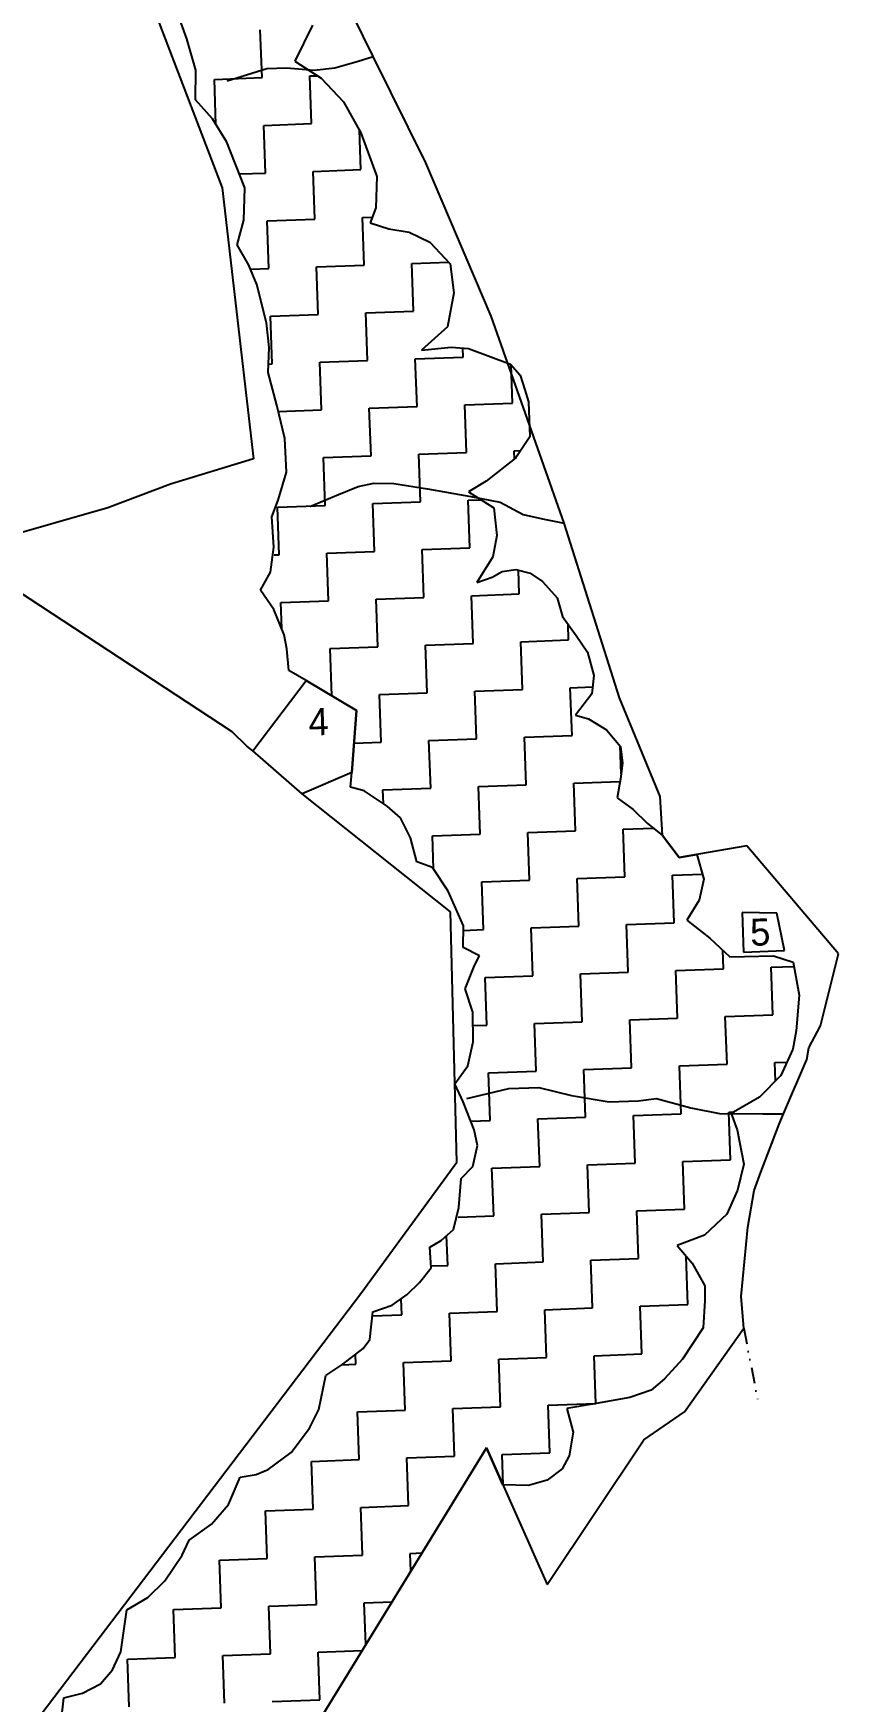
# Model space of a CAD drawing. Header units: metres. Extents: x 267220 to 268866, y 2134324 to 2136627.
# Drawn here: x 268611 to 268866, y 2134708 to 2135237 of the extents above; entities that cross this region are included whole.
import ezdxf

# ---------------------------------------------------------------- set-up
doc = ezdxf.new("R2010")
doc.units = ezdxf.units.M
doc.linetypes.add('DIVIDE', pattern=[1.25, 0.5, -0.25, 0, -0.25, 0, -0.25])
for name, color, linetype in [('LINE_WATER', 4, 'Continuous'), ('POLY_HATCH', 12, 'Continuous'), ('POLY_PARCEL', 6, 'Continuous'), ('TEXT_PARCEL', 7, 'Continuous'), ('V_BOUND_LINE', 7, 'Continuous'), ('V_DIVIDE_LINE', 7, 'DIVIDE')]:
    doc.layers.add(name, color=color, linetype=linetype)
doc.styles.add('TEXT_MAP', font='')
doc.styles.get('TEXT_MAP').set_extended_font_data('Kruti Dev 050')

msp = doc.modelspace()

# ---------------------------------------------------------------- linework, layer by layer
at = {"layer": 'LINE_WATER'}
for p, q in [((268713.94, 2135228.23), (268718.79, 2135229.71)), ((268672.42, 2135222), (268684.96, 2135225.88)), ((268684.96, 2135225.88), (268691.29, 2135226.11)), ((268691.29, 2135226.11), (268700.04, 2135225.36)), ((268700.04, 2135225.36), (268706.62, 2135226.12)), ((268706.62, 2135226.12), (268713.94, 2135228.23)), ((268707.76, 2135090.76), (268714.01, 2135093.36)), ((268714.01, 2135093.36), (268718.99, 2135094.33)), ((268718.99, 2135094.33), (268725.33, 2135094.29)), ((268725.33, 2135094.29), (268735.96, 2135092.56)), ((268735.96, 2135092.56), (268749.78, 2135090.15)), ((268698.65, 2135087), (268707.76, 2135090.76)), ((268749.78, 2135090.15), (268759.09, 2135088.37)), ((268759.09, 2135088.37), (268766.37, 2135084.41)), ((268766.37, 2135084.41), (268772.49, 2135083.04)), ((268772.49, 2135083.04), (268779.35, 2135081.71)), ((268748.44, 2134899.17), (268761.8, 2134902.29)), ((268761.8, 2134902.29), (268771.3, 2134902.63)), ((268771.3, 2134902.63), (268781.69, 2134900.09)), ((268781.69, 2134900.09), (268793.65, 2134898.14)), ((268793.65, 2134898.14), (268802.89, 2134898.47)), ((268802.89, 2134898.47), (268808.67, 2134899.21)), ((268808.67, 2134899.21), (268819.61, 2134896.17)), ((268819.61, 2134896.17), (268828.66, 2134894.38)), ((268828.66, 2134894.38), (268842.4, 2134894.34)), ((268842.4, 2134894.34), (268848.97, 2134894.26))]:
    msp.add_line(p, q, dxfattribs=at)
at = {"layer": 'POLY_HATCH'}
for p, q in [((268659.55, 2135235.33), (268655.98, 2135245.28)), ((268699.51, 2135239.63), (268693.91, 2135228.29)), ((268662.48, 2135225.37), (268659.55, 2135235.33)), ((268662.39, 2135215.94), (268662.48, 2135225.37)), ((268693.91, 2135228.29), (268702.26, 2135222.8)), ((268702.26, 2135222.8), (268709.38, 2135215.34)), ((268667.75, 2135209.91), (268662.39, 2135215.94)), ((268709.38, 2135215.34), (268714.88, 2135205.47)), ((268672.3, 2135202.58), (268667.75, 2135209.91)), ((268677.96, 2135188.1), (268672.3, 2135202.58)), ((268714.88, 2135205.47), (268719.88, 2135191.61)), ((268719.88, 2135191.61), (268719.59, 2135181.74)), ((268677.68, 2135177.81), (268677.96, 2135188.1)), ((268719.59, 2135181.74), (268717.83, 2135176.97)), ((268675.6, 2135170.02), (268677.68, 2135177.81)), ((268717.83, 2135176.97), (268723.69, 2135175.03)), ((268723.69, 2135175.03), (268730.16, 2135173.98)), ((268730.16, 2135173.98), (268736.7, 2135170.79)), ((268736.7, 2135170.79), (268743.16, 2135163.95)), ((268679.27, 2135163.51), (268675.6, 2135170.02)), ((268681.84, 2135157.39), (268679.27, 2135163.51)), ((268743.16, 2135163.95), (268744.35, 2135154.77)), ((268684.85, 2135145.28), (268681.84, 2135157.39)), ((268744.35, 2135154.77), (268742.37, 2135143.99)), ((268685.77, 2135137.39), (268684.85, 2135145.28)), ((268742.37, 2135143.99), (268734.07, 2135136.52)), ((268685.41, 2135129.45), (268685.77, 2135137.39)), ((268734.07, 2135136.52), (268743.46, 2135137.49)), ((268743.46, 2135137.49), (268749.05, 2135137.05)), ((268749.05, 2135137.05), (268762.31, 2135132.17)), ((268688.14, 2135119.15), (268685.41, 2135129.45)), ((268762.31, 2135132.17), (268765.43, 2135128.64)), ((268765.43, 2135128.64), (268766.89, 2135123.98)), ((268766.89, 2135123.98), (268768.09, 2135120.16)), ((268690.66, 2135108.53), (268688.14, 2135119.15)), ((268768.09, 2135120.16), (268768.49, 2135109.03)), ((268691.26, 2135097.84), (268690.66, 2135108.53)), ((268768.49, 2135109.03), (268764.01, 2135102.45)), ((268764.01, 2135102.45), (268754.63, 2135095.04)), ((268688.58, 2135088.96), (268691.26, 2135097.84)), ((268754.63, 2135095.04), (268748.96, 2135091.62)), ((268748.96, 2135091.62), (268757.08, 2135086.56)), ((268686.62, 2135083.74), (268688.58, 2135088.96)), ((268757.08, 2135086.56), (268758.03, 2135077.81)), ((268687.18, 2135074.12), (268686.62, 2135083.74)), ((268758.03, 2135077.81), (268756.77, 2135071.01)), ((268686.18, 2135066.16), (268687.18, 2135074.12)), ((268756.77, 2135071.01), (268751.7, 2135062.9)), ((268682.95, 2135060.47), (268686.18, 2135066.16)), ((268751.7, 2135062.9), (268756.57, 2135064.58)), ((268756.57, 2135064.58), (268759.73, 2135066.4)), ((268759.73, 2135066.4), (268763.99, 2135066.98)), ((268763.99, 2135066.98), (268768.53, 2135065.86)), ((268768.53, 2135065.86), (268772.49, 2135063.22)), ((268687.24, 2135054.3), (268682.95, 2135060.47)), ((268772.49, 2135063.22), (268777.17, 2135058.03)), ((268690.53, 2135046.28), (268687.24, 2135054.3)), ((268777.17, 2135058.03), (268778.89, 2135052.09)), ((268778.89, 2135052.09), (268783.18, 2135046.03)), ((268691.33, 2135041.81), (268690.53, 2135046.28)), ((268783.18, 2135046.03), (268786.79, 2135040.8)), ((268692.01, 2135034.98), (268691.33, 2135041.81)), ((268786.79, 2135040.8), (268788.77, 2135033.37)), ((268697.48, 2135031.74), (268692.01, 2135034.98)), ((268788.77, 2135033.37), (268788.12, 2135027.57)), ((268713.47, 2135022.25), (268697.48, 2135031.74)), ((268788.12, 2135027.57), (268783.01, 2135020.74)), ((268711.96, 2135002.62), (268713.47, 2135022.25)), ((268783.01, 2135020.74), (268787.12, 2135019.6)), ((268787.12, 2135019.6), (268792.82, 2135016.16)), ((268792.82, 2135016.16), (268797.3, 2135010.86)), ((268797.3, 2135010.86), (268797.92, 2135005.52)), ((268711.6, 2134997.9), (268711.96, 2135002.62)), ((268797.92, 2135005.52), (268797.24, 2135000.57)), ((268715.92, 2134996.76), (268711.6, 2134997.9)), ((268723.17, 2134991.88), (268715.92, 2134996.76)), ((268797.24, 2135000.57), (268796.17, 2134994.53)), ((268727.38, 2134988.17), (268723.17, 2134991.88)), ((268796.17, 2134994.53), (268801.23, 2134990.86)), ((268801.23, 2134990.86), (268805.67, 2134986.52)), ((268730.61, 2134981.86), (268727.38, 2134988.17)), ((268805.67, 2134986.52), (268810.6, 2134982.58)), ((268732.59, 2134974.22), (268730.61, 2134981.86)), ((268810.6, 2134982.58), (268815.85, 2134975.65)), ((268815.85, 2134975.65), (268821.53, 2134976.62)), ((268821.53, 2134976.62), (268823.67, 2134968.73)), ((268737.59, 2134972.47), (268732.59, 2134974.22)), ((268742.57, 2134964.93), (268737.59, 2134972.47)), ((268747.47, 2134953.97), (268742.57, 2134964.93)), ((268823.67, 2134968.73), (268822.19, 2134962.04)), ((268822.19, 2134962.04), (268818.35, 2134955.69)), ((268747.28, 2134947.1), (268747.47, 2134953.97)), ((268818.35, 2134955.69), (268825.62, 2134950.06)), ((268825.62, 2134950.06), (268831.97, 2134944.16)), ((268752.52, 2134944.4), (268747.28, 2134947.1)), ((268750.92, 2134941.34), (268752.52, 2134944.4)), ((268831.97, 2134944.16), (268845.86, 2134944.44)), ((268845.86, 2134944.44), (268852.05, 2134942.43)), ((268747.97, 2134933.95), (268750.92, 2134941.34)), ((268852.05, 2134942.43), (268853.92, 2134932)), ((268750.38, 2134926.54), (268747.97, 2134933.95)), ((268853.92, 2134932), (268853.05, 2134920.61)), ((268750.5, 2134917.11), (268750.38, 2134926.54)), ((268748.84, 2134909.56), (268750.5, 2134917.11)), ((268853.05, 2134920.61), (268851.97, 2134914.79)), ((268851.97, 2134914.79), (268848.19, 2134906.51)), ((268744.66, 2134903.84), (268748.84, 2134909.56)), ((268848.19, 2134906.51), (268841.36, 2134899.62)), ((268747.32, 2134898.15), (268744.66, 2134903.84)), ((268750.85, 2134889.27), (268747.32, 2134898.15)), ((268841.36, 2134899.62), (268832.4, 2134894.37)), ((268832.4, 2134894.37), (268834.3, 2134889.19)), ((268751.89, 2134884.27), (268750.85, 2134889.27)), ((268834.3, 2134889.19), (268836.41, 2134878.33)), ((268750.41, 2134877.58), (268751.89, 2134884.27)), ((268746.69, 2134873.8), (268750.41, 2134877.58)), ((268836.41, 2134878.33), (268834.34, 2134870.12)), ((268745.95, 2134864.56), (268746.69, 2134873.8)), ((268834.34, 2134870.12), (268830.97, 2134862.5)), ((268744.26, 2134857.65), (268745.95, 2134864.56)), ((268830.97, 2134862.5), (268823.92, 2134855.82)), ((268736.75, 2134852.02), (268740.32, 2134854.08)), ((268740.32, 2134854.08), (268744.26, 2134857.65)), ((268823.92, 2134855.82), (268815.25, 2134852.51)), ((268737.2, 2134845.4), (268736.75, 2134852.02)), ((268815.25, 2134852.51), (268819.95, 2134846.89)), ((268733.5, 2134840.76), (268737.2, 2134845.4)), ((268819.95, 2134846.89), (268824.07, 2134839.75)), ((268724.76, 2134833.6), (268729.57, 2134836.98)), ((268729.57, 2134836.98), (268733.5, 2134840.76)), ((268824.07, 2134839.75), (268824.02, 2134835.04)), ((268718.62, 2134831.45), (268724.76, 2134833.6)), ((268824.02, 2134835.04), (268823.47, 2134826.45)), ((268717.64, 2134822.73), (268718.62, 2134831.45)), ((268823.47, 2134826.45), (268816.97, 2134816.47)), ((268715.6, 2134819.88), (268717.64, 2134822.73)), ((268709.13, 2134814.93), (268715.6, 2134819.88)), ((268816.97, 2134816.47), (268811.19, 2134810.26)), ((268701.5, 2134800.52), (268703.69, 2134811.31)), ((268703.69, 2134811.31), (268709.13, 2134814.93)), ((268807.03, 2134806.68), (268800.25, 2134804.3)), ((268811.19, 2134810.26), (268807.03, 2134806.68)), ((268698.49, 2134794.62), (268701.5, 2134800.52)), ((268788.32, 2134802.16), (268780.22, 2134800.8)), ((268780.22, 2134800.8), (268782.21, 2134793.37)), ((268800.25, 2134804.3), (268788.32, 2134802.16)), ((268692.77, 2134786.92), (268698.49, 2134794.62)), ((268782.21, 2134793.37), (268780.97, 2134785.83)), ((268685.46, 2134781.52), (268692.77, 2134786.92)), ((268754.72, 2134788.31), (268695.91, 2134692.59)), ((268759.89, 2134776.66), (268754.72, 2134788.31)), ((268780.97, 2134785.83), (268778.76, 2134781.68)), ((268672.78, 2134770.35), (268676.54, 2134779.06)), ((268676.54, 2134779.06), (268681.66, 2134779.88)), ((268681.66, 2134779.88), (268685.46, 2134781.52)), ((268778.76, 2134781.68), (268773.96, 2134778.08)), ((268768.02, 2134776.36), (268759.89, 2134776.66)), ((268773.96, 2134778.08), (268768.02, 2134776.36)), ((268667.43, 2134764.16), (268672.78, 2134770.35)), ((268660.32, 2134759.08), (268667.43, 2134764.16)), ((268658.13, 2134754.29), (268660.32, 2134759.08)), ((268652.63, 2134746.17), (268658.13, 2134754.29)), ((268647.25, 2134740.83), (268652.63, 2134746.17)), ((268638.65, 2134723.6), (268640.53, 2134736.95)), ((268640.53, 2134736.95), (268647.25, 2134740.83)), ((268636.06, 2134717.94), (268638.65, 2134723.6)), ((268632.15, 2134713.51), (268636.06, 2134717.94)), ((268620.52, 2134709.02), (268626.47, 2134710.52)), ((268626.47, 2134710.52), (268632.15, 2134713.51)), ((268619.72, 2134701.5), (268620.52, 2134709.02))]:
    msp.add_line(p, q, dxfattribs=at)
at = {"layer": 'POLY_HATCH', "linetype": 'Continuous'}
for p, q in [((268683.47, 2135223.02), (268682.93, 2135238.16)), ((268698.61, 2135223.56), (268700.97, 2135223.64)), ((268699.15, 2135208.42), (268698.61, 2135223.56)), ((268668.34, 2135222.48), (268683.47, 2135223.02)), ((268668.85, 2135208.13), (268668.34, 2135222.48)), ((268684.02, 2135207.88), (268699.15, 2135208.42)), ((268684.56, 2135192.75), (268684.02, 2135207.88)), ((268714.83, 2135193.83), (268714.38, 2135206.36)), ((268676.26, 2135192.45), (268684.56, 2135192.75)), ((268699.69, 2135193.29), (268714.83, 2135193.83)), ((268700.23, 2135178.15), (268699.69, 2135193.29)), ((268685.1, 2135177.61), (268700.23, 2135178.15)), ((268685.64, 2135162.47), (268685.1, 2135177.61)), ((268715.37, 2135178.69), (268718.5, 2135178.8)), ((268715.91, 2135163.55), (268715.37, 2135178.69)), ((268679.96, 2135162.27), (268685.64, 2135162.47)), ((268700.77, 2135163.01), (268715.91, 2135163.55)), ((268701.32, 2135147.88), (268700.77, 2135163.01)), ((268731.05, 2135164.1), (268742.63, 2135164.51)), ((268731.59, 2135148.96), (268731.05, 2135164.1)), ((268686.18, 2135147.34), (268701.32, 2135147.88)), ((268686.72, 2135132.2), (268686.18, 2135147.34)), ((268716.45, 2135148.42), (268731.59, 2135148.96)), ((268716.99, 2135133.28), (268716.45, 2135148.42)), ((268701.86, 2135132.74), (268716.99, 2135133.28)), ((268732.13, 2135133.82), (268747.27, 2135134.36)), ((268732.67, 2135118.69), (268732.13, 2135133.82)), ((268747.27, 2135134.36), (268747.16, 2135137.2)), ((268685.54, 2135132.16), (268686.72, 2135132.2)), ((268702.4, 2135117.6), (268701.86, 2135132.74)), ((268762.94, 2135119.77), (268762.51, 2135131.94)), ((268688.63, 2135117.11), (268702.4, 2135117.6)), ((268717.53, 2135118.15), (268732.67, 2135118.69)), ((268718.07, 2135103.01), (268717.53, 2135118.15)), ((268747.81, 2135119.23), (268762.94, 2135119.77)), ((268748.35, 2135104.09), (268747.81, 2135119.23)), ((268702.94, 2135102.47), (268718.07, 2135103.01)), ((268703.48, 2135087.33), (268702.94, 2135102.47)), ((268733.21, 2135103.55), (268748.35, 2135104.09)), ((268733.75, 2135088.41), (268733.21, 2135103.55)), ((268763.48, 2135104.63), (268765.55, 2135104.71)), ((268763.57, 2135102.1), (268763.48, 2135104.63)), ((268688.34, 2135086.79), (268703.48, 2135087.33)), ((268688.88, 2135071.65), (268688.34, 2135086.79)), ((268718.62, 2135087.87), (268733.75, 2135088.41)), ((268719.16, 2135072.74), (268718.62, 2135087.87)), ((268748.89, 2135088.95), (268753, 2135089.1)), ((268749.43, 2135073.82), (268748.89, 2135088.95)), ((268687.32, 2135071.6), (268688.88, 2135071.65)), ((268704.02, 2135072.19), (268719.16, 2135072.74)), ((268704.56, 2135057.06), (268704.02, 2135072.19)), ((268734.29, 2135073.28), (268749.43, 2135073.82)), ((268734.83, 2135058.14), (268734.29, 2135073.28)), ((268765.11, 2135059.22), (268764.84, 2135066.78)), ((268749.97, 2135058.68), (268765.11, 2135059.22)), ((268689.42, 2135056.52), (268704.56, 2135057.06)), ((268689.72, 2135048.26), (268689.42, 2135056.52)), ((268719.7, 2135057.6), (268734.83, 2135058.14)), ((268720.24, 2135042.46), (268719.7, 2135057.6)), ((268750.51, 2135043.54), (268749.97, 2135058.68)), ((268780.78, 2135044.63), (268780.6, 2135049.66)), ((268735.38, 2135043), (268750.51, 2135043.54)), ((268765.65, 2135044.09), (268780.78, 2135044.63)), ((268766.19, 2135028.95), (268765.65, 2135044.09)), ((268705.1, 2135041.92), (268720.24, 2135042.46)), ((268705.64, 2135026.9), (268705.1, 2135041.92)), ((268735.92, 2135027.87), (268735.38, 2135043)), ((268720.78, 2135027.33), (268735.92, 2135027.87)), ((268751.05, 2135028.41), (268766.19, 2135028.95)), ((268751.59, 2135013.27), (268751.05, 2135028.41)), ((268781.33, 2135029.49), (268788.37, 2135029.74)), ((268781.87, 2135014.35), (268781.33, 2135029.49)), ((268721.32, 2135012.19), (268720.78, 2135027.33)), ((268712.67, 2135011.88), (268721.32, 2135012.19)), ((268736.46, 2135012.73), (268751.59, 2135013.27)), ((268737, 2134997.59), (268736.46, 2135012.73)), ((268766.73, 2135013.81), (268781.87, 2135014.35)), ((268767.27, 2134998.68), (268766.73, 2135013.81)), ((268797.46, 2135002.18), (268797.14, 2135011.04)), ((268721.86, 2134997.05), (268737, 2134997.59)), ((268722.02, 2134992.66), (268721.86, 2134997.05)), ((268752.13, 2134998.14), (268767.27, 2134998.68)), ((268752.68, 2134983), (268752.13, 2134998.14)), ((268782.41, 2134999.22), (268797.09, 2134999.74)), ((268782.95, 2134984.08), (268782.41, 2134999.22)), ((268737.54, 2134982.46), (268752.68, 2134983)), ((268737.91, 2134971.98), (268737.54, 2134982.46)), ((268767.81, 2134983.54), (268782.95, 2134984.08)), ((268768.35, 2134968.4), (268767.81, 2134983.54)), ((268798.09, 2134984.62), (268807.62, 2134984.96)), ((268798.63, 2134969.48), (268798.09, 2134984.62)), ((268783.49, 2134968.94), (268798.63, 2134969.48)), ((268813.76, 2134970.03), (268823.23, 2134970.36)), ((268814.3, 2134954.89), (268813.76, 2134970.03)), ((268753.22, 2134967.86), (268768.35, 2134968.4)), ((268753.76, 2134952.73), (268753.22, 2134967.86)), ((268784.03, 2134953.81), (268783.49, 2134968.94)), ((268768.89, 2134953.27), (268784.03, 2134953.81)), ((268769.43, 2134938.13), (268768.89, 2134953.27)), ((268799.17, 2134954.35), (268814.3, 2134954.89)), ((268799.71, 2134939.21), (268799.17, 2134954.35)), ((268747.43, 2134952.5), (268753.76, 2134952.73)), ((268829.98, 2134940.29), (268829.77, 2134946.21)), ((268754.3, 2134937.59), (268769.43, 2134938.13)), ((268754.84, 2134922.45), (268754.3, 2134937.59)), ((268784.57, 2134938.67), (268799.71, 2134939.21)), ((268785.11, 2134923.53), (268784.57, 2134938.67)), ((268814.84, 2134939.75), (268829.98, 2134940.29)), ((268815.39, 2134924.62), (268814.84, 2134939.75)), ((268845.12, 2134940.83), (268852.29, 2134941.09)), ((268845.66, 2134925.7), (268845.12, 2134940.83)), ((268750.43, 2134922.29), (268754.84, 2134922.45)), ((268769.98, 2134922.99), (268785.11, 2134923.53)), ((268770.52, 2134907.86), (268769.98, 2134922.99)), ((268800.25, 2134924.08), (268815.39, 2134924.62)), ((268800.79, 2134908.94), (268800.25, 2134924.08)), ((268830.52, 2134925.16), (268845.66, 2134925.7)), ((268831.06, 2134910.02), (268830.52, 2134925.16)), ((268755.38, 2134907.32), (268770.52, 2134907.86)), ((268755.92, 2134892.18), (268755.38, 2134907.32)), ((268785.65, 2134908.4), (268800.79, 2134908.94)), ((268786.19, 2134893.26), (268785.65, 2134908.4)), ((268815.93, 2134909.48), (268831.06, 2134910.02)), ((268816.47, 2134894.34), (268815.93, 2134909.48)), ((268846.2, 2134910.56), (268850.1, 2134910.7)), ((268846.41, 2134904.71), (268846.2, 2134910.56)), ((268749.78, 2134891.96), (268755.92, 2134892.18)), ((268771.06, 2134892.72), (268786.19, 2134893.26)), ((268771.6, 2134877.58), (268771.06, 2134892.72)), ((268801.33, 2134893.8), (268816.47, 2134894.34)), ((268801.87, 2134878.67), (268801.33, 2134893.8)), ((268831.6, 2134894.88), (268833.39, 2134894.95)), ((268832.14, 2134879.75), (268831.6, 2134894.88)), ((268817.01, 2134879.21), (268832.14, 2134879.75)), ((268817.55, 2134864.07), (268817.01, 2134879.21)), ((268756.46, 2134877.04), (268771.6, 2134877.58)), ((268757, 2134861.91), (268756.46, 2134877.04)), ((268786.74, 2134878.12), (268801.87, 2134878.67)), ((268787.28, 2134862.99), (268786.74, 2134878.12)), ((268802.41, 2134863.53), (268817.55, 2134864.07)), ((268802.95, 2134848.39), (268802.41, 2134863.53)), ((268745.7, 2134861.5), (268757, 2134861.91)), ((268772.14, 2134862.45), (268787.28, 2134862.99)), ((268772.68, 2134847.31), (268772.14, 2134862.45)), ((268742.41, 2134846.23), (268742.07, 2134855.66)), ((268787.82, 2134847.85), (268802.95, 2134848.39)), ((268788.36, 2134832.72), (268787.82, 2134847.85)), ((268818.09, 2134848.93), (268818.24, 2134848.94)), ((268818.63, 2134833.8), (268818.09, 2134848.93)), ((268737.15, 2134846.04), (268742.41, 2134846.23)), ((268757.54, 2134846.77), (268772.68, 2134847.31)), ((268758.09, 2134831.63), (268757.54, 2134846.77)), ((268727.81, 2134830.55), (268727.63, 2134835.62)), ((268742.95, 2134831.09), (268758.09, 2134831.63)), ((268773.22, 2134832.17), (268788.36, 2134832.72)), ((268773.76, 2134817.04), (268773.22, 2134832.17)), ((268803.49, 2134833.26), (268818.63, 2134833.8)), ((268804.04, 2134818.12), (268803.49, 2134833.26)), ((268718.48, 2134830.22), (268727.81, 2134830.55)), ((268743.49, 2134815.96), (268742.95, 2134831.09)), ((268713.22, 2134814.87), (268713.11, 2134817.97)), ((268728.35, 2134815.42), (268743.49, 2134815.96)), ((268758.63, 2134816.5), (268773.76, 2134817.04)), ((268759.17, 2134801.36), (268758.63, 2134816.5)), ((268788.9, 2134817.58), (268804.04, 2134818.12)), ((268789.44, 2134802.44), (268788.9, 2134817.58)), ((268708.81, 2134814.72), (268713.22, 2134814.87)), ((268728.89, 2134800.28), (268728.35, 2134815.42)), ((268713.76, 2134799.74), (268728.89, 2134800.28)), ((268744.03, 2134800.82), (268759.17, 2134801.36)), ((268744.57, 2134785.68), (268744.03, 2134800.82)), ((268774.3, 2134801.9), (268789.44, 2134802.44)), ((268774.84, 2134786.76), (268774.3, 2134801.9)), ((268714.3, 2134784.6), (268713.76, 2134799.74)), ((268699.16, 2134784.06), (268714.3, 2134784.6)), ((268699.7, 2134768.92), (268699.16, 2134784.06)), ((268729.43, 2134785.14), (268744.57, 2134785.68)), ((268729.98, 2134770.01), (268729.43, 2134785.14)), ((268759.71, 2134786.22), (268774.84, 2134786.76)), ((268760.05, 2134776.66), (268759.71, 2134786.22)), ((268684.57, 2134768.38), (268699.7, 2134768.92)), ((268685.11, 2134753.25), (268684.57, 2134768.38)), ((268714.84, 2134769.46), (268729.98, 2134770.01)), ((268715.38, 2134754.33), (268714.84, 2134769.46)), ((268669.97, 2134752.71), (268685.11, 2134753.25)), ((268670.51, 2134737.57), (268669.97, 2134752.71)), ((268700.24, 2134753.79), (268715.38, 2134754.33)), ((268700.78, 2134738.65), (268700.24, 2134753.79)), ((268730.52, 2134754.87), (268734.25, 2134755)), ((268730.72, 2134749.25), (268730.52, 2134754.87)), ((268655.38, 2134737.03), (268670.51, 2134737.57)), ((268655.92, 2134721.89), (268655.38, 2134737.03)), ((268685.65, 2134738.11), (268700.78, 2134738.65)), ((268686.19, 2134722.97), (268685.65, 2134738.11)), ((268715.92, 2134739.19), (268724.73, 2134739.51)), ((268716.39, 2134725.94), (268715.92, 2134739.19)), ((268640.78, 2134721.35), (268655.92, 2134721.89)), ((268641.32, 2134706.21), (268640.78, 2134721.35)), ((268671.05, 2134722.43), (268686.19, 2134722.97)), ((268671.59, 2134707.3), (268671.05, 2134722.43)), ((268701.33, 2134723.51), (268715.21, 2134724.01)), ((268701.87, 2134708.38), (268701.33, 2134723.51)), ((268686.73, 2134707.84), (268701.87, 2134708.38))]:
    msp.add_line(p, q, dxfattribs=at)
at = {"layer": 'POLY_PARCEL'}
for p, q in [((268612.62, 2135340.03), (268670.86, 2135188.04)), ((268670.86, 2135188.04), (268680.73, 2135102.1)), ((268680.73, 2135102.1), (268654.37, 2135094.09)), ((268654.37, 2135094.09), (268634.52, 2135086.59)), ((268634.52, 2135086.59), (268586.69, 2135072.8)), ((268674.03, 2135015.53), (268586.69, 2135072.8)), ((268680.55, 2135009.42), (268697.48, 2135031.74)), ((268697.48, 2135031.74), (268713.47, 2135022.25)), ((268713.47, 2135022.25), (268711.96, 2135002.62)), ((268678.68, 2135010.94), (268674.03, 2135015.53)), ((268680.55, 2135009.42), (268678.68, 2135010.94)), ((268696.18, 2134995.81), (268680.55, 2135009.42)), ((268711.96, 2135002.62), (268696.18, 2134995.81)), ((268743.27, 2134958.41), (268696.18, 2134995.81)), ((268745.29, 2134879.01), (268743.27, 2134958.41)), ((268835.88, 2134958.2), (268836.33, 2134945.64)), ((268846.92, 2134957.93), (268835.88, 2134958.2)), ((268849.33, 2134946.11), (268846.92, 2134957.93)), ((268836.33, 2134945.64), (268849.33, 2134946.11)), ((268714.8, 2134837.36), (268745.29, 2134879.01)), ((268596, 2134681.12), (268714.8, 2134837.36))]:
    msp.add_line(p, q, dxfattribs=at)
at = {"layer": 'V_BOUND_LINE'}
for p, q in [((268718.79, 2135229.71), (268697.05, 2135273.77)), ((268735.43, 2135196), (268718.79, 2135229.71)), ((268756.17, 2135147.38), (268735.43, 2135196)), ((268779.35, 2135081.71), (268756.17, 2135147.38)), ((268796.89, 2135026.23), (268779.35, 2135081.71)), ((268809.89, 2134994.93), (268796.89, 2135026.23)), ((268810.6, 2134982.58), (268809.89, 2134994.93)), ((268815.85, 2134975.65), (268810.6, 2134982.58)), ((268837.34, 2134979.32), (268815.85, 2134975.65)), ((268866.5, 2134945.06), (268837.34, 2134979.32)), ((268860.73, 2134922.2), (268866.5, 2134945.06)), ((268857.02, 2134915.22), (268860.73, 2134922.2)), ((268848.97, 2134894.26), (268856.36, 2134911.5)), ((268856.36, 2134911.5), (268857.02, 2134915.22)), ((268841.81, 2134875.84), (268847.59, 2134891.06)), ((268847.59, 2134891.06), (268848.97, 2134894.26)), ((268839.65, 2134869.97), (268841.81, 2134875.84)), ((268837.69, 2134858.31), (268839.65, 2134869.97)), ((268835.58, 2134836.37), (268837.69, 2134858.31)), ((268836.39, 2134826.27), (268835.58, 2134836.37)), ((268817.57, 2134799.78), (268836.39, 2134826.27)), ((268804.71, 2134790.89), (268817.57, 2134799.78)), ((268773.93, 2134745.01), (268804.71, 2134790.89)), ((268695.91, 2134692.59), (268754.72, 2134788.31)), ((268754.72, 2134788.31), (268773.93, 2134745.01))]:
    msp.add_line(p, q, dxfattribs=at)
at = {"layer": 'V_DIVIDE_LINE', "ltscale": 10}
msp.add_line((268836.39, 2134826.27), (268840.76, 2134803.82), dxfattribs=at)

# ---------------------------------------------------------------- texts
at = {"layer": 'TEXT_PARCEL', "style": 'TEXT_MAP'}
for s, p in [('4', (268698.36, 2135014.27)), ('5', (268838.56, 2134947.57))]:
    msp.add_text(s, height=8.59, rotation=2.0468, dxfattribs=at).set_placement(p)

doc.saveas('drawing.dxf')
